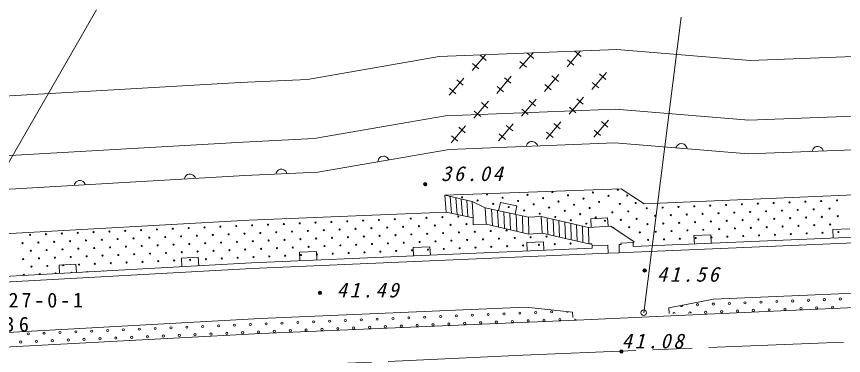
# Model space of a CAD drawing. Units: millimetres, scale not verified. Extents: x 40000 to 680000, y 20000 to 380000.
# Drawn here: x 195912 to 269591, y 289455 to 319637 of the extents above; entities that cross this region are included whole.
import ezdxf

# ---------------------------------------------------------------- set-up
doc = ezdxf.new("R2010")
doc.units = ezdxf.units.MM
doc.header["$LTSCALE"] = 1000
doc.linetypes.add('CHAIN', pattern=[18.5, 12, -1.5, 3.5, -1.5])
for name, color, linetype, lineweight in [('S-BGD', 7, 'Continuous', 13), ('S-BMK', 1, 'CHAIN', 13), ('S-BMK-SRVR', 3, 'Continuous', 13)]:
    doc.layers.add(name, color=color, linetype=linetype, lineweight=lineweight)
doc.styles.add('ＭＳ ゴシック', font='')
doc.styles.get('ＭＳ ゴシック').set_extended_font_data('MS Gothic')

msp = doc.modelspace()

# ---------------------------------------------------------------- linework, layer by layer
at = {"layer": 'S-BGD'}
for p, q in [((189646, 296988), (203030, 320246)), ((251797, 293265), (255126, 319592)), ((233575, 316070), (249389, 316702)), ((236496, 314829), (237692, 316234)), ((237183, 316214), (237750, 315731)), ((240735, 314999), (241931, 316404)), ((241422, 316384), (241989, 315901)), ((244974, 315168), (246171, 316573)), ((245662, 316553), (246228, 316070)), ((249389, 316702), (261288, 315713)), ((261288, 315713), (273133, 316187)), ((221841, 314040), (233575, 316070)), ((237101, 314970), (236530, 315456)), ((241341, 315140), (240770, 315626)), ((245580, 315309), (245009, 315795)), ((247178, 313134), (248475, 314656)), ((215826, 313756), (221841, 314040)), ((234461, 312625), (235757, 314148)), ((235144, 314013), (235715, 313527)), ((238700, 312794), (239997, 314317)), ((239383, 314183), (239954, 313697)), ((242939, 312964), (244236, 314487)), ((243622, 314352), (244193, 313866)), ((247862, 314522), (248433, 314036)), ((187157, 312098), (215826, 313756)), ((235067, 312766), (234496, 313252)), ((239306, 312935), (238735, 313421)), ((243545, 313105), (242974, 313591)), ((247784, 313274), (247213, 313761)), ((245144, 310929), (246440, 312452)), ((236665, 310590), (237962, 312113)), ((237348, 311978), (237919, 311492)), ((240904, 310760), (242201, 312282)), ((241588, 312148), (242159, 311662)), ((245827, 312317), (246398, 311831)), ((234135, 310788), (249274, 311393)), ((237271, 310731), (236700, 311217)), ((241510, 310900), (240939, 311387)), ((245749, 311070), (245178, 311556)), ((249274, 311393), (261174, 310404)), ((222420, 308761), (234135, 310788)), ((243109, 308725), (244405, 310247)), ((247348, 308894), (248645, 310417)), ((248031, 310283), (248602, 309796)), ((261174, 310404), (273348, 310892)), ((234630, 308386), (235927, 309908)), ((235313, 309774), (235884, 309288)), ((238869, 308555), (240166, 310078)), ((239553, 309944), (240124, 309457)), ((243792, 310113), (244363, 309627)), ((247954, 309035), (247383, 309521)), ((216104, 308464), (222420, 308761)), ((235236, 308526), (234665, 309013)), ((239475, 308696), (238904, 309182)), ((243715, 308865), (243144, 309352)), ((186960, 306778), (216104, 308464)), ((249210, 308388), (234452, 307798)), ((241331, 308073), (241367, 308190)), ((241367, 308190), (241423, 308290)), ((241423, 308290), (241513, 308403)), ((241513, 308403), (241621, 308468)), ((241621, 308468), (241737, 308507)), ((241737, 308507), (241892, 308514)), ((241892, 308514), (242011, 308483)), ((242011, 308483), (242123, 308428)), ((242123, 308428), (242225, 308322)), ((242225, 308322), (242289, 308227)), ((242289, 308227), (242331, 308113)), ((261110, 307399), (249210, 308388)), ((254662, 307935), (254711, 308046)), ((254711, 308046), (254779, 308139)), ((254779, 308139), (254883, 308240)), ((254883, 308240), (254997, 308291)), ((254997, 308291), (255117, 308316)), ((255117, 308316), (255272, 308303)), ((255272, 308303), (255386, 308259)), ((255386, 308259), (255490, 308190)), ((255490, 308190), (255579, 308072)), ((255579, 308072), (255630, 307970)), ((266973, 307957), (267080, 308021)), ((267080, 308021), (267196, 308061)), ((267196, 308061), (267351, 308067)), ((267351, 308067), (267470, 308037)), ((267470, 308037), (267582, 307981)), ((267582, 307981), (267684, 307875)), ((234452, 307798), (222747, 305773)), ((255630, 307970), (255658, 307852)), ((273471, 307894), (261110, 307399)), ((266791, 307627), (266826, 307743)), ((266826, 307743), (266882, 307843)), ((266882, 307843), (266973, 307957)), ((267684, 307875), (267748, 307780)), ((267748, 307780), (267790, 307667)), ((228107, 306700), (228127, 306821)), ((228127, 306821), (228169, 306927)), ((228169, 306927), (228244, 307051)), ((228244, 307051), (228342, 307129)), ((228342, 307129), (228452, 307184)), ((228452, 307184), (228605, 307210)), ((228605, 307210), (228727, 307196)), ((228727, 307196), (228845, 307155)), ((228845, 307155), (228960, 307064)), ((228960, 307064), (229036, 306978)), ((229036, 306978), (229092, 306871)), ((222747, 305773), (216261, 305468)), ((219039, 305714), (219095, 305814)), ((219095, 305814), (219184, 305928)), ((219184, 305928), (219291, 305993)), ((219291, 305993), (219407, 306034)), ((219407, 306034), (219562, 306041)), ((219562, 306041), (219681, 306012)), ((219681, 306012), (219794, 305957)), ((219794, 305957), (219896, 305852)), ((219896, 305852), (219961, 305757)), ((216261, 305468), (186849, 303767)), ((201453, 305029), (201608, 305038)), ((201608, 305038), (201727, 305010)), ((210860, 305155), (210893, 305272)), ((210893, 305272), (210947, 305373)), ((210947, 305373), (211036, 305488)), ((211036, 305488), (211142, 305555)), ((211142, 305555), (211257, 305596)), ((211257, 305596), (211412, 305605)), ((211412, 305605), (211531, 305577)), ((211531, 305577), (211645, 305524)), ((211645, 305524), (211748, 305419)), ((211748, 305419), (211814, 305326)), ((211814, 305326), (211858, 305213)), ((219005, 305597), (219039, 305714)), ((219961, 305757), (220004, 305644)), ((201056, 304588), (201089, 304705)), ((201089, 304705), (201143, 304806)), ((201143, 304806), (201232, 304921)), ((201232, 304921), (201338, 304988)), ((201338, 304988), (201453, 305029)), ((201727, 305010), (201841, 304957)), ((201841, 304957), (201944, 304852)), ((201944, 304852), (202010, 304759)), ((202010, 304759), (202054, 304646)), ((234071, 303720), (249797, 304296)), ((249797, 304296), (251844, 302947)), ((234194, 302212), (234071, 303720)), ((234071, 303720), (236513, 303155)), ((234676, 302113), (234559, 303607)), ((251844, 302947), (273633, 303890)), ((235158, 302014), (235048, 303494)), ((235536, 303381), (235639, 301914)), ((236121, 301815), (236025, 303268)), ((236513, 303155), (237672, 302599)), ((236602, 301716), (236513, 303155)), ((239023, 303079), (238868, 302345)), ((240491, 302768), (239023, 303079)), ((216644, 301508), (234194, 302212)), ((234194, 302212), (236602, 301716)), ((237672, 302599), (241532, 301781)), ((237770, 301136), (237672, 302599)), ((238223, 302482), (238312, 301011)), ((238855, 300885), (238775, 302365)), ((239326, 302248), (239397, 300760)), ((239939, 300634), (239877, 302131)), ((240335, 302034), (240491, 302768)), ((187095, 299841), (216644, 301508)), ((236606, 301100), (236602, 301716)), ((240429, 302014), (240482, 300508)), ((241024, 300383), (240980, 301897)), ((241532, 301781), (242662, 301825)), ((241567, 300257), (241532, 301781)), ((242662, 301825), (246863, 300857)), ((242746, 300337), (242662, 301825)), ((243187, 301704), (243265, 300218)), ((243784, 300099), (243712, 301583)), ((244237, 301462), (244302, 299980)), ((248569, 301713), (247072, 301621)), ((247072, 301621), (247118, 300873)), ((248615, 300964), (248569, 301713)), ((237770, 301136), (236606, 301100)), ((241567, 300257), (237770, 301136)), ((244821, 299862), (244762, 301341)), ((245287, 301220), (245340, 299743)), ((245858, 299624), (245813, 301099)), ((246338, 300978), (246377, 299506)), ((246863, 300857), (248870, 300980)), ((246863, 300857), (246896, 299387)), ((248870, 300980), (250934, 299559)), ((270153, 300724), (268654, 300660)), ((268654, 300660), (268687, 299911)), ((242746, 300337), (241567, 300257)), ((246896, 299387), (242746, 300337)), ((250868, 299143), (275626, 300210)), ((257772, 300191), (256273, 300127)), ((256273, 300127), (256305, 299377)), ((257804, 299442), (257772, 300191)), ((232750, 299139), (231252, 299075)), ((232782, 298389), (232750, 299139)), ((242871, 299573), (241373, 299508)), ((241373, 299508), (241405, 298759)), ((242903, 298823), (242871, 299573)), ((247186, 299399), (246896, 299387)), ((247206, 299211), (247186, 299399)), ((248606, 299289), (247206, 299211)), ((247206, 299211), (247215, 299008)), ((248625, 298560), (248606, 299289)), ((249786, 299342), (249596, 299324)), ((249596, 299324), (249615, 298605)), ((250855, 299527), (249755, 299452)), ((249755, 299452), (249786, 299342)), ((250934, 299559), (250855, 299527)), ((250868, 299143), (250855, 299527)), ((250885, 298644), (275648, 299710)), ((216858, 297707), (247215, 299008)), ((216879, 297208), (247228, 298508)), ((222629, 298705), (221131, 298641)), ((221131, 298641), (221163, 297891)), ((222661, 297956), (222629, 298705)), ((231252, 299075), (231284, 298325)), ((247235, 298504), (248625, 298560)), ((249615, 298605), (248625, 298560)), ((249615, 298605), (250885, 298644)), ((184151, 295894), (216852, 297707)), ((212106, 298193), (210608, 298109)), ((210608, 298109), (210650, 297361)), ((212148, 297444), (212106, 298193)), ((184179, 295395), (216879, 297208)), ((201201, 297584), (199703, 297501)), ((199703, 297501), (199745, 296752)), ((201243, 296836), (201201, 297584)), ((281761, 295468), (258024, 294465)), ((258024, 294465), (254034, 293684)), ((281809, 294212), (258102, 293168)), ((241292, 293741), (217631, 292749)), ((245452, 293311), (241292, 293741)), ((245469, 292826), (245452, 293311)), ((254061, 293195), (254034, 293684)), ((217631, 292749), (194583, 291459)), ((245803, 292611), (217706, 291398)), ((258102, 293168), (245803, 292611)), ((217706, 291398), (190268, 289936))]:
    msp.add_line(p, q, dxfattribs=at)
for centre, radius in [((232331, 304701), 150), ((232331, 304701), 131), ((232331, 304701), 112), ((232331, 304701), 93.7), ((232331, 304701), 75), ((232331, 304701), 56.2), ((232332, 304700), 37.5), ((232331, 304701), 18.7), ((235612, 303546), 49.7), ((237834, 303798), 49.7), ((241439, 303757), 49.7), ((243661, 304009), 49.7), ((245045, 303715), 49.7), ((247266, 303967), 49.7), ((248650, 303674), 49.7), ((249488, 304219), 49.7), ((250328, 303696), 49.7), ((236996, 303253), 49.7), ((238379, 302960), 49.7), ((239217, 303505), 49.7), ((240601, 303212), 49.7), ((241984, 302918), 49.7), ((242823, 303464), 49.7), ((244206, 303170), 49.7), ((245590, 302877), 49.7), ((246428, 303422), 49.7), ((247812, 303129), 49.7), ((249665, 302947), 49.7), ((251077, 303033), 49.7), ((257718, 302798), 49.7), ((259131, 302856), 49.7), ((260544, 302915), 49.7), ((261957, 302974), 49.7), ((263370, 303032), 49.7), ((264783, 303091), 49.7), ((266196, 303150), 49.7), ((267609, 303208), 49.7), ((269022, 303267), 49.7), ((239763, 302667), 49.7), ((241146, 302373), 49.7), ((242530, 302080), 49.7), ((243368, 302625), 49.7), ((244751, 302332), 49.7), ((246135, 302039), 49.7), ((246973, 302584), 49.7), ((249003, 302198), 49.7), ((250414, 302284), 49.7), ((252066, 302563), 49.7), ((253479, 302622), 49.7), ((254892, 302680), 49.7), ((256305, 302739), 49.7), ((257041, 302062), 49.7), ((258454, 302121), 49.7), ((259867, 302179), 49.7), ((261280, 302238), 49.7), ((262693, 302296), 49.7), ((264106, 302355), 49.7), ((265519, 302414), 49.7), ((266932, 302472), 49.7), ((268345, 302531), 49.7), ((223966, 301343), 49.7), ((225379, 301404), 49.7), ((226792, 301464), 49.7), ((228205, 301525), 49.7), ((229618, 301585), 49.7), ((231030, 301646), 49.7), ((232443, 301706), 49.7), ((233856, 301767), 49.7), ((235269, 301828), 49.7), ((243913, 301787), 49.7), ((245297, 301494), 49.7), ((247518, 301746), 49.7), ((248340, 301449), 49.7), ((249752, 301535), 49.7), ((251164, 301622), 49.7), ((252802, 301886), 49.7), ((254215, 301945), 49.7), ((255628, 302003), 49.7), ((256364, 301326), 49.7), ((257777, 301385), 49.7), ((259190, 301443), 49.7), ((260603, 301502), 49.7), ((262016, 301561), 49.7), ((263429, 301619), 49.7), ((264842, 301678), 49.7), ((266255, 301737), 49.7), ((267668, 301795), 49.7), ((269081, 301854), 49.7), ((207011, 300616), 49.7), ((208424, 300677), 49.7), ((209837, 300737), 49.7), ((211250, 300798), 49.7), ((212663, 300859), 49.7), ((214075, 300919), 49.7), ((215488, 300980), 49.7), ((216901, 301040), 49.7), ((218314, 301101), 49.7), ((219727, 301161), 49.7), ((221140, 301222), 49.7), ((222553, 301282), 49.7), ((223290, 300606), 49.7), ((224703, 300667), 49.7), ((226116, 300727), 49.7), ((227528, 300788), 49.7), ((228941, 300849), 49.7), ((230354, 300909), 49.7), ((231767, 300970), 49.7), ((233180, 301030), 49.7), ((234593, 301091), 49.7), ((236006, 301151), 49.7), ((239569, 300596), 49.7), ((246680, 301200), 49.7), ((250501, 300873), 49.7), ((252125, 301150), 49.7), ((253538, 301209), 49.7), ((254951, 301268), 49.7), ((255687, 300590), 49.7), ((257100, 300649), 49.7), ((258513, 300708), 49.7), ((259926, 300766), 49.7), ((261339, 300825), 49.7), ((262752, 300883), 49.7), ((264165, 300942), 49.7), ((265578, 301001), 49.7), ((266991, 301059), 49.7), ((268404, 301118), 49.7), ((197120, 300192), 49.7), ((198533, 300253), 49.7), ((199946, 300314), 49.7), ((201359, 300374), 49.7), ((202772, 300435), 49.7), ((204185, 300495), 49.7), ((205598, 300556), 49.7), ((206335, 299880), 49.7), ((207748, 299940), 49.7), ((209161, 300001), 49.7), ((210573, 300061), 49.7), ((211986, 300122), 49.7), ((213399, 300182), 49.7), ((214812, 300243), 49.7), ((216225, 300304), 49.7), ((217638, 300364), 49.7), ((219051, 300425), 49.7), ((220464, 300485), 49.7), ((221877, 300546), 49.7), ((222614, 299870), 49.7), ((224026, 299930), 49.7), ((225439, 299991), 49.7), ((226852, 300051), 49.7), ((228265, 300112), 49.7), ((229678, 300172), 49.7), ((231091, 300233), 49.7), ((232504, 300293), 49.7), ((233917, 300354), 49.7), ((235330, 300415), 49.7), ((236743, 300475), 49.7), ((238156, 300536), 49.7), ((238892, 299860), 49.7), ((240305, 299920), 49.7), ((241718, 299981), 49.7), ((243131, 300041), 49.7), ((251448, 300414), 49.7), ((252861, 300473), 49.7), ((254274, 300532), 49.7), ((255010, 299855), 49.7), ((256423, 299913), 49.7), ((257836, 299972), 49.7), ((259249, 300030), 49.7), ((260662, 300089), 49.7), ((262075, 300148), 49.7), ((263488, 300206), 49.7), ((264901, 300265), 49.7), ((266314, 300324), 49.7), ((267727, 300382), 49.7), ((269140, 300441), 49.7), ((196444, 299456), 49.7), ((197857, 299516), 49.7), ((199270, 299577), 49.7), ((200683, 299637), 49.7), ((202096, 299698), 49.7), ((203509, 299758), 49.7), ((204922, 299819), 49.7), ((205659, 299143), 49.7), ((207071, 299203), 49.7), ((208484, 299264), 49.7), ((209897, 299325), 49.7), ((211310, 299385), 49.7), ((212723, 299446), 49.7), ((214136, 299506), 49.7), ((215549, 299567), 49.7), ((216962, 299627), 49.7), ((218375, 299688), 49.7), ((219788, 299748), 49.7), ((221201, 299809), 49.7), ((221937, 299133), 49.7), ((223350, 299193), 49.7), ((224763, 299254), 49.7), ((226176, 299315), 49.7), ((227589, 299375), 49.7), ((229002, 299436), 49.7), ((230415, 299496), 49.7), ((231828, 299557), 49.7), ((233241, 299617), 49.7), ((234654, 299678), 49.7), ((236067, 299738), 49.7), ((237479, 299799), 49.7), ((238216, 299123), 49.7), ((239629, 299183), 49.7), ((241042, 299244), 49.7), ((242455, 299304), 49.7), ((243868, 299365), 49.7), ((245281, 299426), 49.7), ((252184, 299737), 49.7), ((253597, 299796), 49.7), ((197181, 298780), 49.7), ((198594, 298840), 49.7), ((200007, 298901), 49.7), ((201420, 298961), 49.7), ((202833, 299022), 49.7), ((204246, 299082), 49.7), ((204982, 298406), 49.7), ((206395, 298467), 49.7), ((207808, 298527), 49.7), ((209221, 298588), 49.7), ((210634, 298648), 49.7), ((212047, 298709), 49.7), ((213460, 298769), 49.7), ((214873, 298830), 49.7), ((216286, 298891), 49.7), ((217699, 298951), 49.7), ((219112, 299012), 49.7), ((220524, 299072), 49.7), ((221261, 298396), 49.7), ((222674, 298457), 49.7), ((224087, 298517), 49.7), ((225500, 298578), 49.7), ((226913, 298638), 49.7), ((228326, 298699), 49.7), ((229739, 298759), 49.7), ((231152, 298820), 49.7), ((232565, 298881), 49.7), ((233977, 298941), 49.7), ((235390, 299002), 49.7), ((236803, 299062), 49.7), ((196505, 298043), 49.7), ((197918, 298103), 49.7), ((199331, 298164), 49.7), ((200744, 298224), 49.7), ((202157, 298285), 49.7), ((203569, 298346), 49.7), ((204306, 297669), 49.7), ((205719, 297730), 49.7), ((207132, 297791), 49.7), ((208545, 297851), 49.7), ((209958, 297912), 49.7), ((211371, 297972), 49.7), ((212784, 298033), 49.7), ((214197, 298093), 49.7), ((215610, 298154), 49.7), ((217022, 298214), 49.7), ((218435, 298275), 49.7), ((219848, 298336), 49.7), ((197242, 297367), 49.7), ((198655, 297427), 49.7), ((200067, 297488), 49.7), ((201480, 297548), 49.7), ((202893, 297609), 49.7), ((251878, 297032), 150), ((251878, 297032), 131), ((251878, 297032), 112), ((251878, 297032), 93.7), ((251878, 297032), 75), ((251878, 297032), 56.2), ((251879, 297032), 37.5), ((251878, 297032), 18.7), ((196565, 296630), 49.7), ((222944, 295031), 150), ((222944, 295031), 131), ((222944, 295031), 112), ((222944, 295031), 93.7), ((222944, 295031), 75), ((222944, 295031), 56.2), ((222945, 295031), 37.5), ((222944, 295031), 18.7), ((256588, 293968), 99.5), ((258001, 294026), 99.5), ((259414, 294084), 99.5), ((260827, 294141), 99.5), ((262240, 294199), 99.5), ((263653, 294257), 99.5), ((265066, 294314), 99.5), ((266479, 294372), 99.5), ((267892, 294430), 99.5), ((269305, 294487), 99.5), ((239346, 293159), 99.5), ((240759, 293219), 99.5), ((242172, 293278), 99.5), ((243585, 293337), 99.5), ((251797, 293265), 249), ((257323, 293291), 99.5), ((258736, 293348), 99.5), ((260149, 293406), 99.5), ((261562, 293464), 99.5), ((262975, 293521), 99.5), ((264388, 293579), 99.5), ((265801, 293637), 99.5), ((267214, 293694), 99.5), ((268627, 293752), 99.5), ((222391, 292448), 99.5), ((223804, 292507), 99.5), ((225217, 292566), 99.5), ((226630, 292626), 99.5), ((228043, 292685), 99.5), ((229456, 292744), 99.5), ((230868, 292803), 99.5), ((232281, 292863), 99.5), ((233694, 292922), 99.5), ((235107, 292981), 99.5), ((236520, 293041), 99.5), ((237933, 293100), 99.5), ((238669, 292423), 99.5), ((240082, 292482), 99.5), ((241495, 292542), 99.5), ((242908, 292601), 99.5), ((244321, 292660), 99.5), ((204022, 291677), 99.5), ((205435, 291736), 99.5), ((206848, 291796), 99.5), ((208261, 291855), 99.5), ((209674, 291914), 99.5), ((211087, 291973), 99.5), ((212500, 292033), 99.5), ((213913, 292092), 99.5), ((215326, 292151), 99.5), ((216739, 292211), 99.5), ((218152, 292270), 99.5), ((219565, 292329), 99.5), ((220978, 292389), 99.5), ((221714, 291712), 99.5), ((223127, 291771), 99.5), ((224540, 291830), 99.5), ((225953, 291890), 99.5), ((227366, 291949), 99.5), ((228779, 292008), 99.5), ((230192, 292067), 99.5), ((231605, 292127), 99.5), ((233018, 292186), 99.5), ((234431, 292245), 99.5), ((235844, 292305), 99.5), ((237256, 292364), 99.5), ((196957, 291381), 99.5), ((198370, 291440), 99.5), ((199783, 291499), 99.5), ((201196, 291558), 99.5), ((202609, 291618), 99.5), ((203345, 290941), 99.5), ((204758, 291000), 99.5), ((206171, 291059), 99.5), ((207584, 291119), 99.5), ((208997, 291178), 99.5), ((210410, 291237), 99.5), ((211823, 291297), 99.5), ((213236, 291356), 99.5), ((214649, 291415), 99.5), ((216062, 291475), 99.5), ((217475, 291534), 99.5), ((218888, 291593), 99.5), ((220301, 291652), 99.5), ((196280, 290645), 99.5), ((197693, 290704), 99.5), ((199106, 290763), 99.5), ((200519, 290822), 99.5), ((201932, 290882), 99.5), ((249812, 289805), 150), ((249812, 289805), 131), ((249812, 289805), 112), ((249812, 289805), 93.7), ((249812, 289805), 75), ((249812, 289805), 75), ((249812, 289805), 56.2), ((249812, 289805), 37.5), ((249812, 289805), 37.5), ((249812, 289805), 18.7)]:
    msp.add_circle(centre, radius, dxfattribs=at)
for centre, radius, start, end in [((249090, 300786), 49.7, 356.51443, 111.05026), ((203630, 296933), 49.7, 49.73761, 136.65103), ((197978, 296690), 49.7, 315.22177, 231.16687), ((199391, 296751), 49.7, 341.13016, 205.25848), ((200804, 296812), 49.7, 2.70932, 183.67935), ((202217, 296872), 49.7, 24.21561, 162.17303), ((244998, 293396), 99.5, 196.68196, 331.50613), ((254497, 293175), 99.5, 9.50552, 169.71451), ((255175, 293911), 99.5, 192.80066, 9.34213), ((255910, 293233), 99.5, 329.31912, 209.90089), ((245734, 292720), 99.5, 180.14847, 294.27025)]:
    msp.add_arc(centre, radius, start, end, dxfattribs=at)
at = {"layer": 'S-BMK'}
for p, q in [((269590, 290643), (241013, 289474)), ((241013, 289474), (204803, 287833))]:
    msp.add_line(p, q, dxfattribs=at)

# ---------------------------------------------------------------- texts
at = {"layer": 'S-BGD', "char_height": 1320, "attachment_point": 7, "style": 'ＭＳ ゴシック'}
for s, insert in [('\\T1.28;\\Q15;36.04', (233724, 304967)), ('\\T1.28;\\Q15;41.56', (252971, 295999)), ('\\T1.28;\\Q15;41.49', (224437, 294598)), ('\\T1.28;\\Q15;41.08', (249827, 290063))]:
    msp.add_mtext(s, dxfattribs=dict(at, insert=insert))
at = {"layer": 'S-BMK-SRVR', "char_height": 1320, "attachment_point": 7, "style": 'ＭＳ ゴシック'}
for s, insert in [('\\T1.28;187-27-0-1', (190602, 293704)), ('\\T1.44;41.36', (190946, 291558))]:
    msp.add_mtext(s, dxfattribs=dict(at, insert=insert))

doc.saveas('drawing.dxf')
